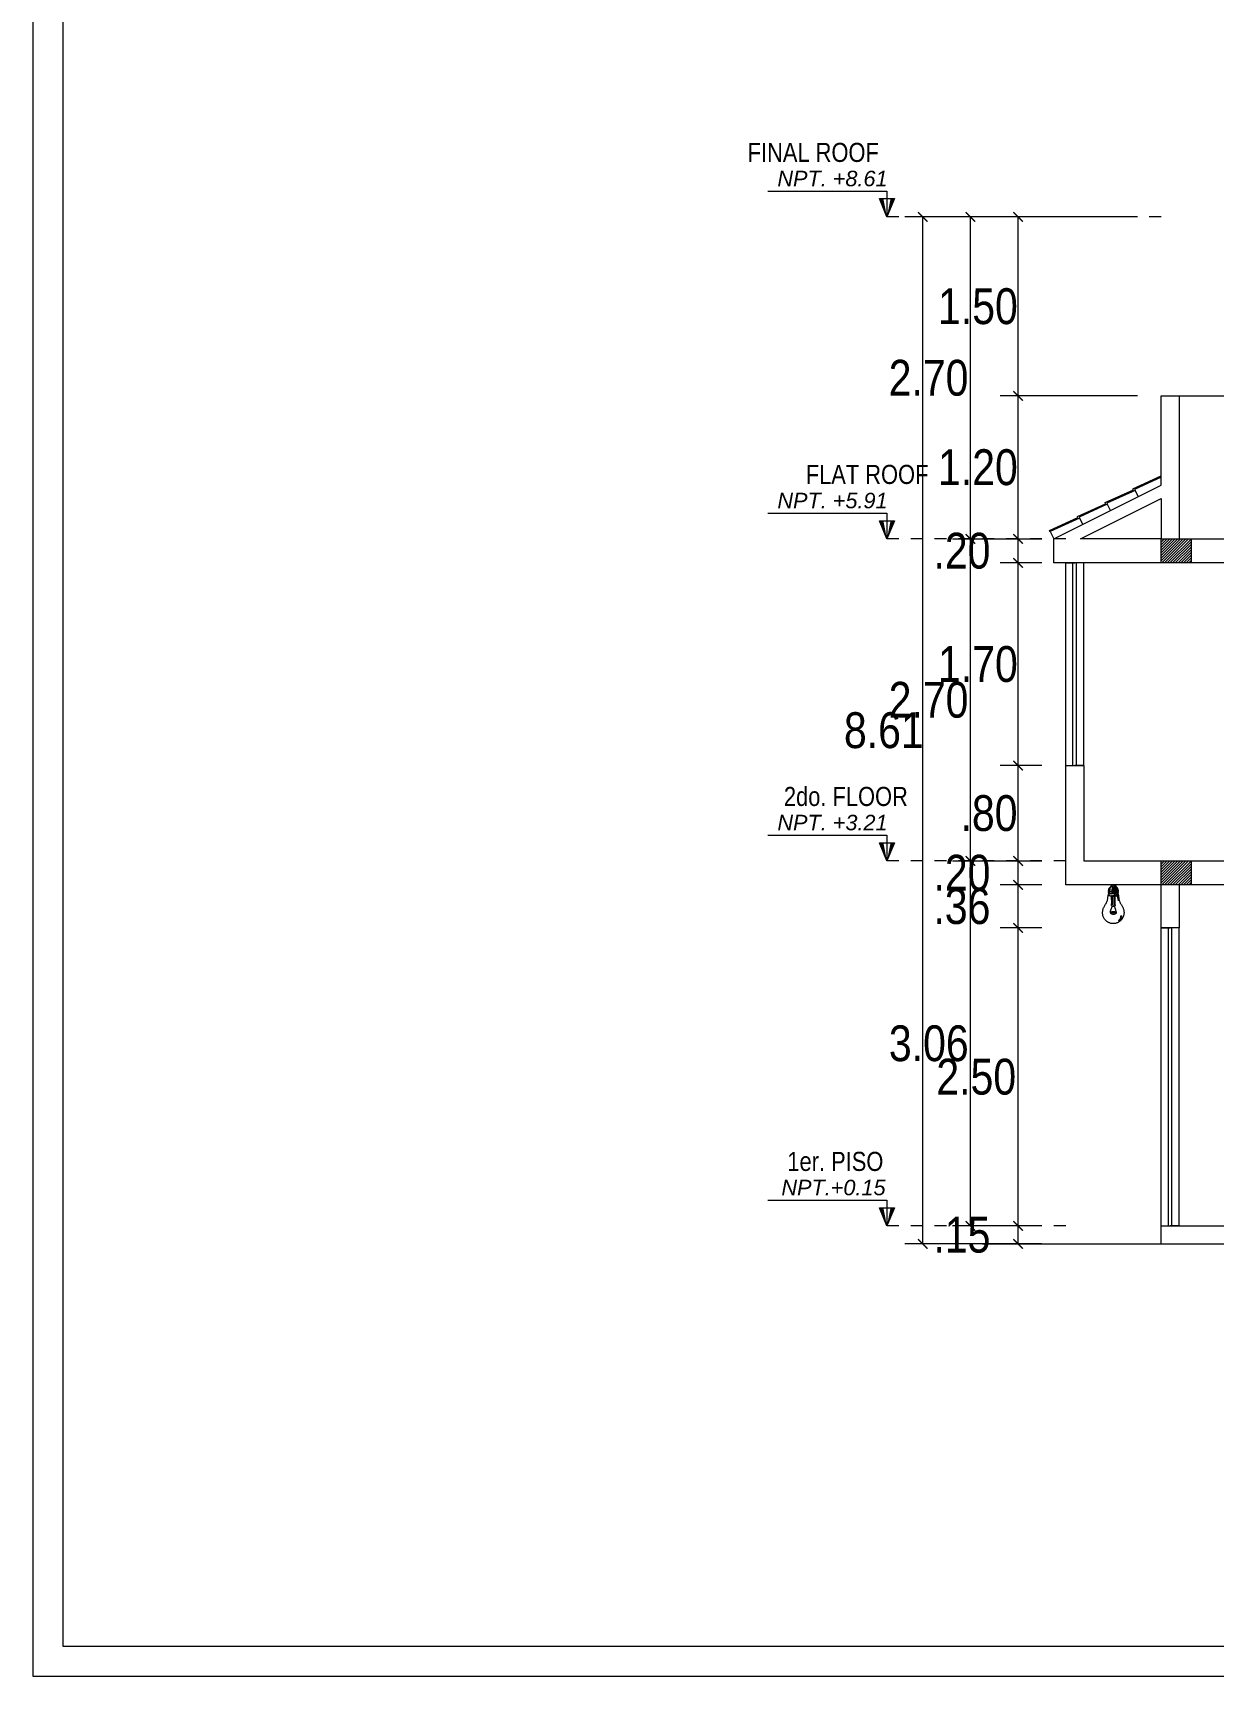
# Model space of a CAD drawing. Header units: millimetres. Extents: x 56 to 215, y 47 to 103.
# Drawn here: x 110.65 to 120.55, y 75.1 to 88.88 of the extents above; entities that cross this region are included whole.
import ezdxf
from ezdxf.enums import TextEntityAlignment as Align

# ---------------------------------------------------------------- set-up
doc = ezdxf.new("R2010")
doc.units = ezdxf.units.MM
doc.linetypes.add('DASHED2', pattern=[0.375, 0.25, -0.125])
for name, color, linetype, lineweight in [('A_Bloques', 56, 'Continuous', 15), ('A_Pared', 147, 'Continuous', 15), ('A_Ventana', 140, 'Continuous', 9), ('Complemento', 151, 'Continuous', 9), ('E_Columna', 3, 'Continuous', 25), ('G_Proyección', 8, 'DASHED2', 15), ('G_Texto', 122, 'Continuous', 20), ('Teja', 14, 'Continuous', 20)]:
    doc.layers.add(name, color=color, linetype=linetype, lineweight=lineweight)
doc.layers.add('A_Puerta', color=32, linetype='Continuous')
doc.layers.add('G_Acotación', color=171, linetype='Continuous')
doc.styles.add('Acotacion', font='ARIALN.TTF')
doc.styles.add('ARIAL', font='ariali.ttf', dxfattribs={"height": 0.12})
doc.styles.add('Niveles', font='swissck.ttf')
doc.dimstyles.new('Lenin_50', dxfattribs={"dimtxt": 0.3, "dimasz": 0.08, "dimexe": 0.15, "dimexo": 0.2, "dimgap": 0.03, "dimtad": 2, "dimtih": 1, "dimtoh": 1, "dimlfac": -1, "dimzin": 4, "dimdsep": 46, "dimtxsty": 'Acotacion', "dimblk": 'ARCHTICK', "dimcen": 0.08, "dimclrd": 256, "dimclre": 256, "dimclrt": 4, "dimazin": 1, "dimtm": 1e-09, "dimtfac": 1, "dimtmove": 2, "dimatfit": 2, "dimfxl": 1, "dimtolj": 1, "dimlwd": 13, "dimlwe": 18, "dimarcsym": 0})

# ---------------------------------------------------------------- blocks, each defined once
blk = doc.blocks.new('FOCO')
at = {"color": 7, "lineweight": 13}
for points in [[(0.044, -0.034), (0.027, -0.007), (0.025, -0.006), (0.023, -0.004), (0.02, -0.003), (0.017, -0.002), (0.014, -0.001), (0.011, -0.001), (0.008, -0.001), (0.005, 0), (0.001, 0), (-0.001, 0), (-0.005, 0), (-0.008, -0.001), (-0.011, -0.001), (-0.015, -0.001), (-0.018, -0.002), (-0.021, -0.003), (-0.023, -0.004), (-0.025, -0.006), (-0.026, -0.007), (-0.028, -0.008), (-0.043, -0.034)], [(-0.086, -0.268), (-0.083, -0.264), (-0.066, -0.19), (-0.063, -0.182), (-0.058, -0.176), (-0.051, -0.171), (-0.044, -0.166), (-0.036, -0.162), (-0.028, -0.159), (-0.018, -0.155), (-0.011, -0.153), (-0.001, -0.152), (0.011, -0.153), (0.009, -0.148), (0.001, -0.147), (-0.005, -0.147), (-0.013, -0.148), (-0.02, -0.149), (-0.03, -0.15), (-0.037, -0.152), (-0.046, -0.154), (-0.05, -0.156), (-0.058, -0.159), (-0.065, -0.163), (-0.068, -0.166), (-0.07, -0.17), (-0.072, -0.177), (-0.073, -0.185), (-0.086, -0.268), (-0.086, -0.268)], [(-0.012, -0.197), (-0.012, -0.335)], [(0.021, -0.197), (0.022, -0.335)], [(-0.082, -0.599), (-0.098, -0.591), (-0.113, -0.582), (-0.124, -0.573), (-0.131, -0.563), (-0.136, -0.553), (-0.14, -0.544), (-0.142, -0.535), (-0.121, -0.522), (-0.119, -0.535), (-0.116, -0.548), (-0.111, -0.562), (-0.104, -0.573), (-0.095, -0.585), (-0.082, -0.599), (-0.082, -0.599)], [(-0.044, -0.471), (-0.044, -0.472), (-0.043, -0.474), (-0.043, -0.476), (-0.042, -0.477), (-0.041, -0.479), (-0.04, -0.48), (-0.039, -0.482), (-0.038, -0.483), (-0.037, -0.484), (-0.035, -0.486), (-0.033, -0.487), (-0.031, -0.488), (-0.029, -0.489), (-0.027, -0.49), (-0.025, -0.491), (-0.022, -0.492), (-0.02, -0.493), (-0.017, -0.493), (-0.014, -0.494), (-0.012, -0.495), (-0.009, -0.495), (-0.006, -0.495), (-0.003, -0.496), (0, -0.496), (0.003, -0.496), (0.006, -0.496), (0.008, -0.495), (0.011, -0.495), (0.014, -0.495), (0.017, -0.494), (0.02, -0.494), (0.022, -0.493), (0.025, -0.492), (0.027, -0.492), (0.03, -0.491), (0.032, -0.49), (0.034, -0.489), (0.036, -0.487), (0.038, -0.486), (0.04, -0.485), (0.041, -0.484), (0.043, -0.482), (0.044, -0.481), (0.045, -0.479), (0.046, -0.478), (0.047, -0.476), (0.047, -0.475), (0.048, -0.473), (0.048, -0.472), (0.048, -0.47), (0.048, -0.468), (0.047, -0.467), (0.047, -0.465), (0.046, -0.464), (0.045, -0.462), (0.044, -0.461), (0.043, -0.459), (0.041, -0.458), (0.04, -0.457), (0.038, -0.455), (0.036, -0.454), (0.034, -0.453), (0.032, -0.452), (0.03, -0.451), (0.027, -0.45), (0.025, -0.449), (0.022, -0.449), (0.02, -0.448), (0.017, -0.447), (0.014, -0.447), (0.011, -0.447), (0.008, -0.446), (0.006, -0.446), (0.003, -0.446), (0, -0.446), (-0.003, -0.446), (-0.006, -0.446), (-0.009, -0.447), (-0.012, -0.447), (-0.014, -0.448), (-0.017, -0.448), (-0.02, -0.449), (-0.022, -0.45), (-0.025, -0.451), (-0.027, -0.452), (-0.029, -0.453), (-0.031, -0.454), (-0.033, -0.455), (-0.035, -0.456), (-0.037, -0.457), (-0.038, -0.459), (-0.039, -0.46), (-0.04, -0.462), (-0.041, -0.463), (-0.042, -0.465), (-0.043, -0.466), (-0.043, -0.468), (-0.044, -0.469), (-0.044, -0.471)]]:
    blk.add_lwpolyline(points, dxfattribs=at)
at = {"color": 47, "lineweight": 13}
blk.add_lwpolyline([(0.028, -0.028), (0.02, -0.003), (0.017, -0.002), (0.014, -0.001), (0.011, -0.001), (0.008, -0.001), (0.005, 0), (0.001, 0), (-0.001, 0), (-0.005, 0), (-0.008, -0.026)], dxfattribs=at)
at = {"color": 254, "lineweight": 13}
for points in [[(-0.069, -0.149), (-0.072, -0.151), (-0.074, -0.153), (-0.075, -0.155), (-0.076, -0.156), (-0.077, -0.157), (-0.078, -0.159), (-0.078, -0.159), (-0.079, -0.161), (-0.079, -0.163), (-0.079, -0.165), (-0.081, -0.173), (-0.091, -0.239), (-0.093, -0.249), (-0.095, -0.256), (-0.097, -0.265), (-0.101, -0.276), (-0.105, -0.285), (-0.108, -0.293), (-0.111, -0.3), (-0.114, -0.306), (-0.12, -0.318), (-0.126, -0.328), (-0.132, -0.338), (-0.137, -0.345), (-0.145, -0.359), (-0.151, -0.369), (-0.156, -0.377), (-0.16, -0.386), (-0.164, -0.397), (-0.167, -0.407), (-0.17, -0.417), (-0.172, -0.426), (-0.174, -0.436), (-0.175, -0.448), (-0.176, -0.462), (-0.176, -0.476), (-0.175, -0.486), (-0.173, -0.496), (-0.171, -0.505), (-0.169, -0.516), (-0.165, -0.528), (-0.162, -0.538), (-0.158, -0.548), (-0.153, -0.557), (-0.146, -0.568), (-0.138, -0.579), (-0.131, -0.588), (-0.124, -0.595), (-0.116, -0.602), (-0.108, -0.609), (-0.1, -0.616), (-0.09, -0.622), (-0.079, -0.629), (-0.068, -0.635), (-0.055, -0.64), (-0.044, -0.644), (-0.035, -0.646), (-0.024, -0.648), (-0.015, -0.65), (-0.004, -0.651), (0.006, -0.651), (0.017, -0.651), (0.026, -0.65), (0.036, -0.647), (0.044, -0.646), (0.054, -0.643), (0.063, -0.64), (0.071, -0.637), (0.079, -0.633), (0.087, -0.629), (0.094, -0.625), (0.102, -0.62), (0.11, -0.614), (0.118, -0.608), (0.125, -0.602), (0.132, -0.595), (0.14, -0.587), (0.146, -0.579), (0.152, -0.573), (0.158, -0.563), (0.164, -0.553), (0.17, -0.541), (0.174, -0.529), (0.177, -0.518), (0.18, -0.506), (0.182, -0.495), (0.183, -0.484), (0.183, -0.474), (0.183, -0.464), (0.183, -0.453), (0.182, -0.443), (0.181, -0.431), (0.179, -0.42), (0.176, -0.41), (0.172, -0.398), (0.168, -0.387), (0.163, -0.378), (0.157, -0.367), (0.151, -0.357), (0.146, -0.347), (0.14, -0.337), (0.135, -0.326), (0.125, -0.311), (0.117, -0.295), (0.112, -0.287), (0.11, -0.28), (0.107, -0.272), (0.104, -0.262), (0.102, -0.254), (0.099, -0.245), (0.098, -0.232), (0.096, -0.218), (0.094, -0.207), (0.092, -0.192), (0.091, -0.182), (0.09, -0.174), (0.087, -0.165), (0.087, -0.163), (0.086, -0.16), (0.086, -0.159), (0.086, -0.159), (0.085, -0.157), (0.084, -0.156), (0.082, -0.154), (0.08, -0.153), (0.078, -0.15), (0.074, -0.149), (0.07, -0.146), (0.066, -0.145), (0.062, -0.143), (0.058, -0.142), (0.054, -0.141), (0.049, -0.14), (0.045, -0.139), (0.04, -0.138), (0.036, -0.138), (0.031, -0.137), (0.026, -0.137), (0.022, -0.136), (0.017, -0.136), (0.012, -0.136), (0.008, -0.136), (0.004, -0.136), (0, -0.136), (-0.006, -0.136), (-0.01, -0.136), (-0.014, -0.136), (-0.019, -0.137), (-0.024, -0.137), (-0.028, -0.138), (-0.033, -0.138), (-0.038, -0.139), (-0.042, -0.14), (-0.046, -0.141), (-0.05, -0.142), (-0.054, -0.143), (-0.058, -0.145), (-0.061, -0.146), (-0.065, -0.148), (-0.069, -0.149), (-0.069, -0.149)], [(-0.062, -0.089), (-0.06, -0.091), (-0.052, -0.085), (-0.045, -0.082), (-0.036, -0.08), (-0.038, -0.078), (-0.043, -0.078), (-0.049, -0.079), (-0.056, -0.083), (-0.062, -0.089), (-0.062, -0.089)], [(-0.061, -0.066), (-0.059, -0.068), (-0.051, -0.063), (-0.043, -0.059), (-0.034, -0.057), (-0.036, -0.055), (-0.042, -0.055), (-0.049, -0.057), (-0.056, -0.061), (-0.061, -0.066), (-0.061, -0.066)], [(-0.06, -0.109), (-0.057, -0.111), (-0.048, -0.107), (-0.039, -0.103), (-0.031, -0.101), (-0.032, -0.099), (-0.038, -0.099), (-0.046, -0.101), (-0.054, -0.104), (-0.06, -0.109), (-0.06, -0.109)], [(-0.054, -0.13), (-0.05, -0.132), (-0.04, -0.127), (-0.032, -0.124), (-0.023, -0.122), (-0.025, -0.12), (-0.031, -0.12), (-0.038, -0.122), (-0.046, -0.125), (-0.054, -0.13), (-0.054, -0.13)], [(-0.005, -0.35), (-0.005, -0.351), (-0.005, -0.351), (-0.005, -0.351), (-0.005, -0.352), (-0.005, -0.352), (-0.004, -0.352), (-0.004, -0.353), (-0.004, -0.353), (-0.004, -0.353), (-0.004, -0.354), (-0.004, -0.354), (-0.004, -0.354), (-0.003, -0.355), (-0.003, -0.355), (-0.003, -0.355), (-0.003, -0.355), (-0.003, -0.356), (-0.002, -0.356), (-0.002, -0.356), (-0.002, -0.356), (-0.002, -0.356), (-0.001, -0.356), (-0.001, -0.356), (-0.001, -0.356), (-0.001, -0.356), (0, -0.356), (0, -0.356), (0, -0.356), (0, -0.356), (0, -0.356), (0.001, -0.356), (0.001, -0.356), (0.001, -0.356), (0.001, -0.355), (0.002, -0.355), (0.002, -0.355), (0.002, -0.355), (0.002, -0.354), (0.002, -0.354), (0.002, -0.354), (0.003, -0.353), (0.003, -0.353), (0.003, -0.353), (0.003, -0.352), (0.003, -0.352), (0.003, -0.351), (0.003, -0.351), (0.003, -0.351), (0.003, -0.35), (0.003, -0.35), (0.003, -0.35), (0.003, -0.349), (0.003, -0.349), (0.003, -0.348), (0.003, -0.348), (0.003, -0.348), (0.003, -0.347), (0.003, -0.347), (0.002, -0.347), (0.002, -0.346), (0.002, -0.346), (0.002, -0.346), (0.002, -0.345), (0.002, -0.345), (0.001, -0.345), (0.001, -0.345), (0.001, -0.344), (0.001, -0.344), (0, -0.344), (0, -0.344), (0, -0.344), (0, -0.344), (0, -0.344), (-0.001, -0.344), (-0.001, -0.344), (-0.001, -0.344), (-0.001, -0.344), (-0.002, -0.344), (-0.002, -0.344), (-0.002, -0.344), (-0.002, -0.344), (-0.003, -0.345), (-0.003, -0.345), (-0.003, -0.345), (-0.003, -0.345), (-0.003, -0.346), (-0.004, -0.346), (-0.004, -0.346), (-0.004, -0.346), (-0.004, -0.347), (-0.004, -0.347), (-0.004, -0.347), (-0.004, -0.348), (-0.005, -0.348), (-0.005, -0.349), (-0.005, -0.349), (-0.005, -0.349), (-0.005, -0.35), (-0.005, -0.35)]]:
    blk.add_lwpolyline(points, dxfattribs=at)
at = {"color": 31, "lineweight": 13}
for points in [[(0.08, -0.153), (0.081, -0.149), (0.081, -0.147), (0.081, -0.146), (0.08, -0.142), (0.081, -0.14), (0.082, -0.137), (0.083, -0.136), (0.084, -0.133), (0.084, -0.13), (0.083, -0.128), (0.082, -0.126), (0.08, -0.124), (0.079, -0.121), (0.079, -0.12), (0.08, -0.118), (0.081, -0.116), (0.083, -0.114), (0.084, -0.113), (0.084, -0.111), (0.083, -0.109), (0.082, -0.107), (0.08, -0.105), (0.08, -0.103), (0.079, -0.101), (0.08, -0.099), (0.081, -0.097), (0.083, -0.095), (0.085, -0.093), (0.085, -0.091), (0.084, -0.088), (0.083, -0.087), (0.081, -0.085), (0.079, -0.082), (0.078, -0.079), (0.079, -0.076), (0.081, -0.074), (0.082, -0.072), (0.082, -0.07), (0.081, -0.069), (0.08, -0.067), (0.078, -0.064), (0.074, -0.059), (0.066, -0.051), (0.06, -0.045), (0.056, -0.041), (0.051, -0.039), (0.047, -0.036), (0.04, -0.032), (0.03, -0.028), (0.022, -0.027), (0.014, -0.026), (0.003, -0.025), (-0.008, -0.026), (-0.018, -0.026), (-0.026, -0.027), (-0.033, -0.029), (-0.039, -0.031), (-0.043, -0.033), (-0.047, -0.036), (-0.05, -0.038), (-0.053, -0.041), (-0.063, -0.054), (-0.07, -0.065), (-0.073, -0.071), (-0.074, -0.073), (-0.074, -0.075), (-0.074, -0.077), (-0.073, -0.079), (-0.072, -0.081), (-0.071, -0.083), (-0.072, -0.085), (-0.073, -0.087), (-0.074, -0.088), (-0.075, -0.09), (-0.076, -0.092), (-0.077, -0.094), (-0.077, -0.097), (-0.076, -0.098), (-0.075, -0.1), (-0.074, -0.102), (-0.072, -0.104), (-0.072, -0.106), (-0.072, -0.107), (-0.074, -0.11), (-0.076, -0.112), (-0.076, -0.114), (-0.076, -0.117), (-0.075, -0.119), (-0.074, -0.121), (-0.073, -0.123), (-0.072, -0.125), (-0.073, -0.127), (-0.074, -0.13), (-0.075, -0.131), (-0.076, -0.133), (-0.077, -0.135), (-0.077, -0.137), (-0.077, -0.138), (-0.075, -0.141), (-0.074, -0.143), (-0.073, -0.145), (-0.073, -0.147), (-0.074, -0.149), (-0.073, -0.153), (-0.072, -0.153)], [(0.079, -0.153), (0.08, -0.153), (0.08, -0.153)]]:
    blk.add_lwpolyline(points, dxfattribs=at)
at = {"color": 21, "lineweight": 13}
for points in [[(0.001, -0.127), (0.02, -0.126), (-0.009, -0.123), (-0.007, -0.122), (-0.004, -0.12), (0.001, -0.119), (0.007, -0.117), (0.014, -0.116), (0.022, -0.116), (0.032, -0.115), (0.042, -0.114), (0.053, -0.114), (0.036, -0.11), (0.026, -0.108), (0.017, -0.108), (0.005, -0.108), (-0.011, -0.109), (-0.024, -0.111), (-0.036, -0.114), (-0.048, -0.118), (-0.053, -0.12), (-0.058, -0.121), (-0.061, -0.122), (-0.062, -0.121), (-0.062, -0.119), (-0.061, -0.117), (-0.058, -0.114), (-0.053, -0.111), (-0.046, -0.108), (-0.038, -0.104), (-0.027, -0.101), (-0.014, -0.098), (-0.001, -0.097), (0.012, -0.094), (0.036, -0.092), (0.021, -0.089), (0.01, -0.087), (-0.005, -0.088), (-0.02, -0.09), (-0.031, -0.092), (-0.04, -0.094), (-0.048, -0.097), (-0.055, -0.099), (-0.061, -0.101), (-0.064, -0.102), (-0.066, -0.102), (-0.066, -0.1), (-0.064, -0.098), (-0.062, -0.095), (-0.057, -0.092), (-0.051, -0.088), (-0.044, -0.085), (-0.035, -0.082), (-0.025, -0.079), (-0.01, -0.076), (0.001, -0.074), (0.011, -0.072), (0.026, -0.072), (0.011, -0.069), (-0.001, -0.068), (-0.011, -0.068), (-0.022, -0.068), (-0.033, -0.07), (-0.041, -0.072), (-0.048, -0.074), (-0.059, -0.078), (-0.06, -0.078), (-0.061, -0.077), (-0.061, -0.075), (-0.06, -0.072), (-0.057, -0.07), (-0.054, -0.067), (-0.047, -0.064), (-0.04, -0.061), (-0.034, -0.059), (-0.027, -0.057), (-0.02, -0.056), (-0.011, -0.055), (-0.001, -0.055), (0.008, -0.054), (0.024, -0.054), (0.015, -0.052), (0.008, -0.05), (-0.001, -0.049), (-0.008, -0.048), (-0.015, -0.048), (-0.023, -0.048), (-0.029, -0.049), (-0.035, -0.05), (-0.043, -0.052), (-0.049, -0.053), (-0.051, -0.053), (-0.052, -0.051), (-0.051, -0.049), (-0.049, -0.047), (-0.047, -0.045), (-0.044, -0.044), (-0.04, -0.042), (-0.035, -0.041), (-0.024, -0.039), (-0.013, -0.038), (0.008, -0.036), (-0.019, -0.035), (-0.025, -0.035), (-0.028, -0.034), (-0.029, -0.033), (-0.028, -0.03), (-0.03, -0.029), (-0.033, -0.029), (-0.039, -0.031), (-0.043, -0.033), (-0.047, -0.036), (-0.05, -0.038), (-0.053, -0.041), (-0.063, -0.054), (-0.07, -0.065), (-0.073, -0.071), (-0.074, -0.073), (-0.074, -0.075), (-0.074, -0.077), (-0.073, -0.079), (-0.072, -0.081), (-0.071, -0.083), (-0.072, -0.085), (-0.073, -0.087), (-0.074, -0.088), (-0.075, -0.09), (-0.076, -0.092), (-0.077, -0.094), (-0.077, -0.097), (-0.076, -0.098), (-0.075, -0.1), (-0.074, -0.102), (-0.072, -0.104), (-0.072, -0.106), (-0.072, -0.107), (-0.074, -0.11), (-0.076, -0.112), (-0.076, -0.114), (-0.076, -0.117), (-0.075, -0.119), (-0.074, -0.121), (-0.073, -0.123), (-0.072, -0.125), (-0.073, -0.127), (-0.074, -0.13), (-0.075, -0.131), (-0.076, -0.133), (-0.077, -0.135), (-0.077, -0.137), (-0.077, -0.138), (-0.075, -0.141), (-0.074, -0.143), (-0.073, -0.145), (-0.073, -0.151), (-0.06, -0.142), (-0.052, -0.139), (-0.042, -0.136), (-0.031, -0.133), (-0.022, -0.13), (-0.012, -0.129), (0.001, -0.127), (0.001, -0.127)], [(0.081, -0.069), (0.081, -0.071), (0.081, -0.073), (0.08, -0.075), (0.077, -0.072), (0.073, -0.069), (0.069, -0.067), (0.063, -0.065), (0.054, -0.063), (0.052, -0.059), (0.057, -0.06), (0.061, -0.061), (0.063, -0.06), (0.064, -0.058), (0.063, -0.055), (0.061, -0.052), (0.057, -0.048), (0.052, -0.043), (0.044, -0.038), (0.044, -0.034), (0.048, -0.036), (0.052, -0.039), (0.058, -0.043), (0.063, -0.048), (0.067, -0.052), (0.071, -0.057), (0.075, -0.061), (0.079, -0.065), (0.081, -0.069), (0.081, -0.069)], [(0.084, -0.093), (0.083, -0.095), (0.081, -0.092), (0.079, -0.091), (0.077, -0.089), (0.073, -0.088), (0.068, -0.086), (0.062, -0.085), (0.055, -0.082), (0.054, -0.077), (0.061, -0.08), (0.067, -0.082), (0.071, -0.082), (0.074, -0.082), (0.076, -0.081), (0.078, -0.079), (0.079, -0.081), (0.081, -0.085), (0.083, -0.087), (0.085, -0.09), (0.084, -0.093), (0.084, -0.093)], [(0.084, -0.112), (0.083, -0.114), (0.082, -0.112), (0.08, -0.111), (0.076, -0.109), (0.072, -0.108), (0.066, -0.107), (0.059, -0.106), (0.057, -0.1), (0.065, -0.101), (0.071, -0.102), (0.076, -0.101), (0.079, -0.099), (0.079, -0.101), (0.079, -0.103), (0.08, -0.104), (0.082, -0.107), (0.084, -0.11), (0.084, -0.112), (0.084, -0.112)], [(0.083, -0.136), (0.082, -0.133), (0.08, -0.131), (0.076, -0.128), (0.072, -0.125), (0.068, -0.124), (0.064, -0.123), (0.066, -0.12), (0.071, -0.12), (0.076, -0.12), (0.08, -0.118), (0.079, -0.12), (0.079, -0.122), (0.08, -0.124), (0.082, -0.127), (0.084, -0.13), (0.084, -0.133), (0.083, -0.136), (0.083, -0.136)], [(0.081, -0.148), (0.079, -0.146), (0.076, -0.144), (0.073, -0.142), (0.07, -0.14), (0.067, -0.139), (0.065, -0.137), (0.069, -0.136), (0.073, -0.137), (0.077, -0.139), (0.081, -0.141), (0.08, -0.142), (0.08, -0.145), (0.081, -0.148), (0.081, -0.148)]]:
    blk.add_lwpolyline(points, dxfattribs=at)
at = {"color": 252, "lineweight": 13}
for points in [[(-0.075, -0.168), (-0.075, -0.169), (-0.075, -0.171), (-0.074, -0.173), (-0.073, -0.174), (-0.071, -0.176), (-0.07, -0.177), (-0.068, -0.179), (-0.065, -0.18), (-0.063, -0.182), (-0.06, -0.183), (-0.057, -0.184), (-0.054, -0.186), (-0.05, -0.187), (-0.046, -0.188), (-0.042, -0.189), (-0.038, -0.19), (-0.034, -0.191), (-0.029, -0.191), (-0.025, -0.192), (-0.02, -0.193), (-0.015, -0.193), (-0.01, -0.193), (-0.005, -0.194), (0, -0.194), (0.005, -0.194), (0.01, -0.194), (0.015, -0.194), (0.019, -0.193), (0.024, -0.193), (0.029, -0.192), (0.034, -0.192), (0.038, -0.191), (0.043, -0.19), (0.047, -0.189), (0.051, -0.189), (0.055, -0.187), (0.059, -0.186), (0.062, -0.185), (0.065, -0.184), (0.068, -0.183), (0.071, -0.181), (0.073, -0.18), (0.075, -0.178), (0.077, -0.177), (0.079, -0.175), (0.08, -0.173), (0.081, -0.172), (0.082, -0.17), (0.082, -0.168), (0.082, -0.167), (0.082, -0.165), (0.081, -0.163), (0.08, -0.162), (0.079, -0.16), (0.077, -0.159), (0.075, -0.157), (0.073, -0.156), (0.071, -0.154), (0.068, -0.153), (0.065, -0.151), (0.062, -0.15), (0.059, -0.149), (0.055, -0.148), (0.051, -0.147), (0.047, -0.146), (0.043, -0.145), (0.038, -0.144), (0.034, -0.143), (0.029, -0.143), (0.024, -0.142), (0.019, -0.142), (0.015, -0.142), (0.01, -0.141), (0.005, -0.141), (0, -0.141), (-0.005, -0.142), (-0.01, -0.142), (-0.015, -0.142), (-0.02, -0.143), (-0.025, -0.143), (-0.029, -0.144), (-0.034, -0.145), (-0.038, -0.145), (-0.042, -0.146), (-0.046, -0.147), (-0.05, -0.148), (-0.054, -0.15), (-0.057, -0.151), (-0.06, -0.152), (-0.063, -0.153), (-0.065, -0.155), (-0.068, -0.156), (-0.07, -0.158), (-0.071, -0.159), (-0.073, -0.161), (-0.074, -0.163), (-0.075, -0.164), (-0.075, -0.166), (-0.075, -0.168)], [(-0.01, -0.349), (-0.046, -0.461), (-0.04, -0.463), (-0.033, -0.466), (-0.023, -0.469), (-0.015, -0.471), (-0.007, -0.472), (0.001, -0.473), (0.009, -0.472), (0.021, -0.471), (0.03, -0.469), (0.039, -0.466), (0.047, -0.462), (0.054, -0.459), (0.018, -0.349)]]:
    blk.add_lwpolyline(points, dxfattribs=at)
at = {"color": 253, "lineweight": 13}
blk.add_lwpolyline([(0.035, -0.348), (0.034, -0.318), (0.031, -0.314), (0.032, -0.189), (0.028, -0.176), (0.017, -0.176), (0.009, -0.182), (-0.001, -0.182), (-0.009, -0.176), (-0.02, -0.176), (-0.024, -0.189), (-0.022, -0.314), (-0.024, -0.318), (-0.027, -0.348), (-0.013, -0.359), (-0.006, -0.359), (-0.003, -0.362), (0.013, -0.362), (0.016, -0.359), (0.022, -0.359), (0.035, -0.348), (0.035, -0.348)], dxfattribs=at)
at = {"color": 251, "lineweight": 13}
for points in [[(-0.007, -0.194), (-0.007, -0.332)], [(0.016, -0.332), (0.016, -0.193)]]:
    blk.add_lwpolyline(points, dxfattribs=at)
blk = doc.blocks.new('_ArchTick')
at = {"color": 0, "linetype": 'ByBlock', "const_width": 0.15}
blk.add_lwpolyline([(-0.5, -0.5), (0.5, 0.5)], dxfattribs=at)
blk = doc.blocks.new('*D258')
at = {"layer": 'Defpoints', "color": 0, "ltscale": 0.5, "transparency": 16777216}
for p in [(118.914, 78.877), (119.314, 78.877), (119.314, 78.727)]:
    blk.add_point(p, dxfattribs=at)
at = {"layer": 'G_Acotación', "lineweight": 18, "ltscale": 0.5, "transparency": 16777216}
for p, q in [((119.114, 78.877), (118.764, 78.877)), ((119.114, 78.727), (118.764, 78.727))]:
    blk.add_line(p, q, dxfattribs=at)
at = {"layer": 'G_Acotación', "lineweight": 13, "ltscale": 0.5, "transparency": 16777216}
blk.add_line((118.914, 78.727), (118.914, 78.877), dxfattribs=at)
at = {"layer": 'G_Acotación', "lineweight": 13, "ltscale": 0.5, "transparency": 16777216, "xscale": 0.08, "yscale": 0.08, "zscale": 0.08}
for p, rotation in [((118.914, 78.877), 90.00000000000371), ((118.914, 78.727), 270.0000000000037)]:
    blk.add_blockref('_ArchTick', p, dxfattribs=dict(at, rotation=rotation))
at = {"layer": 'G_Acotación', "color": 4, "lineweight": 5, "ltscale": 0.5, "transparency": 16777216, "insert": (118.443, 78.802), "char_height": 0.3, "attachment_point": 5, "style": 'Acotacion'}
blk.add_mtext('\\A1;.15', dxfattribs=at)
blk = doc.blocks.new('*D259')
at = {"layer": 'Defpoints', "color": 0, "transparency": 16777216}
for p in [(118.914, 81.377), (119.314, 81.377), (119.314, 78.877)]:
    blk.add_point(p, dxfattribs=at)
at = {"layer": 'G_Acotación', "lineweight": 18, "transparency": 16777216}
for p, q in [((119.114, 81.377), (118.764, 81.377)), ((119.114, 78.877), (118.764, 78.877))]:
    blk.add_line(p, q, dxfattribs=at)
at = {"layer": 'G_Acotación', "lineweight": 13, "transparency": 16777216}
blk.add_line((118.914, 78.877), (118.914, 81.377), dxfattribs=at)
at = {"layer": 'G_Acotación', "lineweight": 13, "transparency": 16777216, "xscale": 0.08, "yscale": 0.08, "zscale": 0.08}
for p, rotation in [((118.914, 81.377), 90.00000000000371), ((118.914, 78.877), 270.0000000000037)]:
    blk.add_blockref('_ArchTick', p, dxfattribs=dict(at, rotation=rotation))
at = {"layer": 'G_Acotación', "color": 4, "lineweight": 5, "transparency": 16777216, "insert": (118.563, 80.127), "char_height": 0.3, "attachment_point": 5, "style": 'Acotacion'}
blk.add_mtext('\\A1;2.50', dxfattribs=at)
blk = doc.blocks.new('*D260')
at = {"layer": 'Defpoints', "color": 0, "transparency": 16777216}
for p in [(118.914, 81.737), (119.314, 81.737), (119.314, 81.377)]:
    blk.add_point(p, dxfattribs=at)
at = {"layer": 'G_Acotación', "lineweight": 18, "transparency": 16777216}
for p, q in [((119.114, 81.737), (118.764, 81.737)), ((119.114, 81.377), (118.764, 81.377))]:
    blk.add_line(p, q, dxfattribs=at)
at = {"layer": 'G_Acotación', "lineweight": 13, "transparency": 16777216}
blk.add_line((118.914, 81.377), (118.914, 81.737), dxfattribs=at)
at = {"layer": 'G_Acotación', "lineweight": 13, "transparency": 16777216, "xscale": 0.08, "yscale": 0.08, "zscale": 0.08}
for p, rotation in [((118.914, 81.737), 90.00000000000371), ((118.914, 81.377), 270.0000000000037)]:
    blk.add_blockref('_ArchTick', p, dxfattribs=dict(at, rotation=rotation))
at = {"layer": 'G_Acotación', "color": 4, "lineweight": 5, "transparency": 16777216, "insert": (118.443, 81.557), "char_height": 0.3, "attachment_point": 5, "style": 'Acotacion'}
blk.add_mtext('\\A1;.36', dxfattribs=at)
blk = doc.blocks.new('*D261')
at = {"layer": 'Defpoints', "color": 0, "transparency": 16777216}
for p in [(118.914, 81.937), (119.314, 81.937), (119.314, 81.737)]:
    blk.add_point(p, dxfattribs=at)
at = {"layer": 'G_Acotación', "lineweight": 18, "transparency": 16777216}
for p, q in [((119.114, 81.937), (118.764, 81.937)), ((119.114, 81.737), (118.764, 81.737))]:
    blk.add_line(p, q, dxfattribs=at)
at = {"layer": 'G_Acotación', "lineweight": 13, "transparency": 16777216}
blk.add_line((118.914, 81.737), (118.914, 81.937), dxfattribs=at)
at = {"layer": 'G_Acotación', "lineweight": 13, "transparency": 16777216, "xscale": 0.08, "yscale": 0.08, "zscale": 0.08}
for p, rotation in [((118.914, 81.937), 90.00000000000371), ((118.914, 81.737), 270.0000000000037)]:
    blk.add_blockref('_ArchTick', p, dxfattribs=dict(at, rotation=rotation))
at = {"layer": 'G_Acotación', "color": 4, "lineweight": 5, "transparency": 16777216, "insert": (118.443, 81.837), "char_height": 0.3, "attachment_point": 5, "style": 'Acotacion'}
blk.add_mtext('\\A1;.20', dxfattribs=at)
blk = doc.blocks.new('*D262')
at = {"layer": 'Defpoints', "color": 0, "transparency": 16777216}
for p in [(118.914, 82.737), (119.314, 82.737), (119.314, 81.937)]:
    blk.add_point(p, dxfattribs=at)
at = {"layer": 'G_Acotación', "lineweight": 18, "transparency": 16777216}
for p, q in [((119.114, 82.737), (118.764, 82.737)), ((119.114, 81.937), (118.764, 81.937))]:
    blk.add_line(p, q, dxfattribs=at)
at = {"layer": 'G_Acotación', "lineweight": 13, "transparency": 16777216}
blk.add_line((118.914, 81.937), (118.914, 82.737), dxfattribs=at)
at = {"layer": 'G_Acotación', "lineweight": 13, "transparency": 16777216, "xscale": 0.08, "yscale": 0.08, "zscale": 0.08}
for p, rotation in [((118.914, 82.737), 90.00000000000371), ((118.914, 81.937), 270.0000000000037)]:
    blk.add_blockref('_ArchTick', p, dxfattribs=dict(at, rotation=rotation))
at = {"layer": 'G_Acotación', "color": 4, "lineweight": 5, "transparency": 16777216, "insert": (118.67, 82.337), "char_height": 0.3, "attachment_point": 5, "style": 'Acotacion'}
blk.add_mtext('\\A1;.80', dxfattribs=at)
blk = doc.blocks.new('*D263')
at = {"layer": 'Defpoints', "color": 0, "transparency": 16777216}
for p in [(118.914, 84.437), (119.314, 84.437), (119.314, 82.737)]:
    blk.add_point(p, dxfattribs=at)
at = {"layer": 'G_Acotación', "lineweight": 18, "transparency": 16777216}
for p, q in [((119.114, 84.437), (118.764, 84.437)), ((119.114, 82.737), (118.764, 82.737))]:
    blk.add_line(p, q, dxfattribs=at)
at = {"layer": 'G_Acotación', "lineweight": 13, "transparency": 16777216}
blk.add_line((118.914, 82.737), (118.914, 84.437), dxfattribs=at)
at = {"layer": 'G_Acotación', "lineweight": 13, "transparency": 16777216, "xscale": 0.08, "yscale": 0.08, "zscale": 0.08}
for p, rotation in [((118.914, 84.437), 90.00000000000371), ((118.914, 82.737), 270.0000000000037)]:
    blk.add_blockref('_ArchTick', p, dxfattribs=dict(at, rotation=rotation))
at = {"layer": 'G_Acotación', "color": 4, "lineweight": 5, "transparency": 16777216, "insert": (118.577, 83.587), "char_height": 0.3, "attachment_point": 5, "style": 'Acotacion'}
blk.add_mtext('\\A1;1.70', dxfattribs=at)
blk = doc.blocks.new('*D303')
at = {"layer": 'Defpoints', "color": 0, "transparency": 16777216}
for p in [(118.914, 84.637), (119.314, 84.637), (119.314, 84.437)]:
    blk.add_point(p, dxfattribs=at)
at = {"layer": 'G_Acotación', "lineweight": 18, "transparency": 16777216}
for p, q in [((119.114, 84.637), (118.764, 84.637)), ((119.114, 84.437), (118.764, 84.437))]:
    blk.add_line(p, q, dxfattribs=at)
at = {"layer": 'G_Acotación', "lineweight": 13, "transparency": 16777216}
blk.add_line((118.914, 84.437), (118.914, 84.637), dxfattribs=at)
at = {"layer": 'G_Acotación', "lineweight": 13, "transparency": 16777216, "xscale": 0.08, "yscale": 0.08, "zscale": 0.08}
for p, rotation in [((118.914, 84.637), 90.00000000000371), ((118.914, 84.437), 270.0000000000037)]:
    blk.add_blockref('_ArchTick', p, dxfattribs=dict(at, rotation=rotation))
at = {"layer": 'G_Acotación', "color": 4, "lineweight": 5, "transparency": 16777216, "insert": (118.443, 84.537), "char_height": 0.3, "attachment_point": 5, "style": 'Acotacion'}
blk.add_mtext('\\A1;.20', dxfattribs=at)
blk = doc.blocks.new('*D304')
at = {"layer": 'Defpoints', "color": 0, "transparency": 16777216}
for p in [(118.914, 85.837), (120.114, 85.837), (119.314, 84.637)]:
    blk.add_point(p, dxfattribs=at)
at = {"layer": 'G_Acotación', "lineweight": 18, "transparency": 16777216}
for p, q in [((119.914, 85.837), (118.764, 85.837)), ((119.114, 84.637), (118.764, 84.637))]:
    blk.add_line(p, q, dxfattribs=at)
at = {"layer": 'G_Acotación', "lineweight": 13, "transparency": 16777216}
blk.add_line((118.914, 84.637), (118.914, 85.837), dxfattribs=at)
at = {"layer": 'G_Acotación', "lineweight": 13, "transparency": 16777216, "xscale": 0.08, "yscale": 0.08, "zscale": 0.08}
for p, rotation in [((118.914, 85.837), 90.00000000000371), ((118.914, 84.637), 270.0000000000037)]:
    blk.add_blockref('_ArchTick', p, dxfattribs=dict(at, rotation=rotation))
at = {"layer": 'G_Acotación', "color": 4, "lineweight": 5, "transparency": 16777216, "insert": (118.577, 85.237), "char_height": 0.3, "attachment_point": 5, "style": 'Acotacion'}
blk.add_mtext('\\A1;1.20', dxfattribs=at)
blk = doc.blocks.new('*D305')
at = {"layer": 'Defpoints', "color": 0, "transparency": 16777216}
for p in [(118.914, 87.337), (120.114, 87.337), (120.114, 85.837)]:
    blk.add_point(p, dxfattribs=at)
at = {"layer": 'G_Acotación', "lineweight": 18, "transparency": 16777216}
for p, q in [((119.914, 87.337), (118.764, 87.337)), ((119.914, 85.837), (118.764, 85.837))]:
    blk.add_line(p, q, dxfattribs=at)
at = {"layer": 'G_Acotación', "lineweight": 13, "transparency": 16777216}
blk.add_line((118.914, 85.837), (118.914, 87.337), dxfattribs=at)
at = {"layer": 'G_Acotación', "lineweight": 13, "transparency": 16777216, "xscale": 0.08, "yscale": 0.08, "zscale": 0.08}
for p, rotation in [((118.914, 87.337), 90.00000000000371), ((118.914, 85.837), 270.0000000000037)]:
    blk.add_blockref('_ArchTick', p, dxfattribs=dict(at, rotation=rotation))
at = {"layer": 'G_Acotación', "color": 4, "lineweight": 5, "transparency": 16777216, "insert": (118.577, 86.587), "char_height": 0.3, "attachment_point": 5, "style": 'Acotacion'}
blk.add_mtext('\\A1;1.50', dxfattribs=at)
blk = doc.blocks.new('*D306')
at = {"layer": 'Defpoints', "color": 0, "transparency": 16777216}
for p in [(118.514, 81.937), (119.314, 81.937), (119.314, 78.877)]:
    blk.add_point(p, dxfattribs=at)
at = {"layer": 'G_Acotación', "lineweight": 18, "transparency": 16777216}
for p, q in [((119.114, 81.937), (118.364, 81.937)), ((119.114, 78.877), (118.364, 78.877))]:
    blk.add_line(p, q, dxfattribs=at)
at = {"layer": 'G_Acotación', "lineweight": 13, "transparency": 16777216}
blk.add_line((118.514, 78.877), (118.514, 81.937), dxfattribs=at)
at = {"layer": 'G_Acotación', "lineweight": 13, "transparency": 16777216, "xscale": 0.08, "yscale": 0.08, "zscale": 0.08}
for p, rotation in [((118.514, 81.937), 90), ((118.514, 78.877), 270)]:
    blk.add_blockref('_ArchTick', p, dxfattribs=dict(at, rotation=rotation))
at = {"layer": 'G_Acotación', "color": 4, "lineweight": 5, "transparency": 16777216, "insert": (118.165, 80.407), "char_height": 0.3, "attachment_point": 5, "style": 'Acotacion'}
blk.add_mtext('\\A1;3.06', dxfattribs=at)
blk = doc.blocks.new('*D264')
at = {"layer": 'Defpoints', "color": 0, "transparency": 16777216}
for p in [(118.514, 84.637), (119.314, 84.637), (119.314, 81.937)]:
    blk.add_point(p, dxfattribs=at)
at = {"layer": 'G_Acotación', "lineweight": 18, "transparency": 16777216}
for p, q in [((119.114, 84.637), (118.364, 84.637)), ((119.114, 81.937), (118.364, 81.937))]:
    blk.add_line(p, q, dxfattribs=at)
at = {"layer": 'G_Acotación', "lineweight": 13, "transparency": 16777216}
blk.add_line((118.514, 81.937), (118.514, 84.637), dxfattribs=at)
at = {"layer": 'G_Acotación', "lineweight": 13, "transparency": 16777216, "xscale": 0.08, "yscale": 0.08, "zscale": 0.08}
for p, rotation in [((118.514, 84.637), 90), ((118.514, 81.937), 270)]:
    blk.add_blockref('_ArchTick', p, dxfattribs=dict(at, rotation=rotation))
at = {"layer": 'G_Acotación', "color": 4, "lineweight": 5, "transparency": 16777216, "insert": (118.163, 83.287), "char_height": 0.3, "attachment_point": 5, "style": 'Acotacion'}
blk.add_mtext('\\A1;2.70', dxfattribs=at)
blk = doc.blocks.new('*D265')
at = {"layer": 'Defpoints', "color": 0, "transparency": 16777216}
for p in [(118.514, 87.337), (120.114, 87.337), (119.314, 84.637)]:
    blk.add_point(p, dxfattribs=at)
at = {"layer": 'G_Acotación', "lineweight": 18, "transparency": 16777216}
for p, q in [((119.914, 87.337), (118.364, 87.337)), ((119.114, 84.637), (118.364, 84.637))]:
    blk.add_line(p, q, dxfattribs=at)
at = {"layer": 'G_Acotación', "lineweight": 13, "transparency": 16777216}
blk.add_line((118.514, 84.637), (118.514, 87.337), dxfattribs=at)
at = {"layer": 'G_Acotación', "lineweight": 13, "transparency": 16777216, "xscale": 0.08, "yscale": 0.08, "zscale": 0.08}
for p, rotation in [((118.514, 87.337), 90), ((118.514, 84.637), 270)]:
    blk.add_blockref('_ArchTick', p, dxfattribs=dict(at, rotation=rotation))
at = {"layer": 'G_Acotación', "color": 4, "lineweight": 5, "transparency": 16777216, "insert": (118.163, 85.987), "char_height": 0.3, "attachment_point": 5, "style": 'Acotacion'}
blk.add_mtext('\\A1;2.70', dxfattribs=at)
blk = doc.blocks.new('*D266')
at = {"layer": 'Defpoints', "color": 0, "transparency": 16777216}
for p in [(118.114, 87.337), (120.114, 87.337), (119.314, 78.727)]:
    blk.add_point(p, dxfattribs=at)
at = {"layer": 'G_Acotación', "lineweight": 18, "transparency": 16777216}
for p, q in [((119.914, 87.337), (117.964, 87.337)), ((119.114, 78.727), (117.964, 78.727))]:
    blk.add_line(p, q, dxfattribs=at)
at = {"layer": 'G_Acotación', "lineweight": 13, "transparency": 16777216}
blk.add_line((118.114, 78.727), (118.114, 87.337), dxfattribs=at)
at = {"layer": 'G_Acotación', "lineweight": 13, "transparency": 16777216, "xscale": 0.08, "yscale": 0.08, "zscale": 0.08}
for p, rotation in [((118.114, 87.337), 90), ((118.114, 78.727), 270)]:
    blk.add_blockref('_ArchTick', p, dxfattribs=dict(at, rotation=rotation))
at = {"layer": 'G_Acotación', "color": 4, "lineweight": 5, "transparency": 16777216, "insert": (117.788, 83.032), "char_height": 0.3, "attachment_point": 5, "style": 'Acotacion'}
blk.add_mtext('\\A1;8.61', dxfattribs=at)

msp = doc.modelspace()

# ---------------------------------------------------------------- hatches: boundary and pattern name
at = {"layer": 'E_Columna', "lineweight": 5}
h = msp.add_hatch(dxfattribs=at)
h.set_pattern_fill('LINE', color=256, scale=0.005, angle=135, style=0)
h.set_pattern_definition([(45, (40.250956, -27.558551), (0.0112253202, -0.0112253202), [])])
h.paths.add_polyline_path([(120.1142, 84.4375), (120.1142, 84.6375), (120.3642, 84.6375), (120.3642, 84.4375)])
h = msp.add_hatch(dxfattribs=at)
h.set_pattern_fill('LINE', color=256, scale=0.005, angle=135, style=0)
h.set_pattern_definition([(45, (40.250956, -30.258551), (0.0112253202, -0.0112253202), [])])
h.paths.add_polyline_path([(120.1142, 81.7375), (120.1142, 81.9375), (120.3642, 81.9375), (120.3642, 81.7375)])

# ---------------------------------------------------------------- linework, layer by layer
at = {"lineweight": 5}
for points in [[(151.7019, 75.1029), (151.7019, 102.6587), (110.6519, 102.6587), (110.6519, 75.1029)], [(151.4519, 75.3529), (151.4519, 102.4087), (110.9019, 102.4087), (110.9019, 75.3529)]]:
    msp.add_lwpolyline(points, close=True, dxfattribs=at)
at = {"layer": 'A_Pared', "color": 0, "lineweight": 5, "ltscale": 0.5}
msp.add_line((118.6142, 78.7275), (134.1142, 78.7275), dxfattribs=at)
at = {"layer": 'A_Pared', "lineweight": 5, "ltscale": 0.5}
for points in [[(123.9142, 84.4375), (119.2142, 84.4375), (119.2142, 84.6375), (120.1142, 85.0875), (120.1142, 85.8375), (120.2642, 85.8375), (120.2642, 84.6375), (125.2642, 84.6375)], [(119.4378, 84.6375), (120.1142, 84.9757), (120.1142, 84.6375), (119.4378, 84.6375)], [(125.2642, 81.7375), (120.2642, 81.7375), (120.2642, 81.3775), (120.1142, 81.3775), (120.1142, 81.7375), (119.3142, 81.7375), (119.3142, 82.7375), (119.4642, 82.7375), (119.4642, 81.9375), (119.8142, 81.9375), (119.8142, 81.9375), (119.9642, 81.9375), (119.9642, 81.9375), (123.2142, 81.9375)], [(120.1142, 78.7275), (120.1142, 78.8775), (125.2642, 78.8775)]]:
    msp.add_lwpolyline(points, dxfattribs=at)
at = {"layer": 'A_Puerta', "color": 2, "lineweight": 5}
for p, q in [((120.1142, 78.8775), (120.1142, 81.3775)), ((120.1142, 81.3775), (120.1892, 81.3775)), ((120.2642, 81.3775), (120.1892, 81.3775)), ((120.2642, 78.8775), (120.2642, 81.3775)), ((120.1142, 78.8775), (120.1892, 78.8775)), ((120.2642, 78.8775), (120.1892, 78.8775))]:
    msp.add_line(p, q, dxfattribs=at)
at = {"layer": 'A_Puerta', "lineweight": 5}
for p, q in [((120.1742, 78.8775), (120.1742, 81.3775)), ((120.2042, 78.8775), (120.2042, 81.3775))]:
    msp.add_line(p, q, dxfattribs=at)
at = {"layer": 'A_Ventana', "color": 2, "lineweight": 5}
for p, q in [((119.3142, 82.7375), (119.3142, 84.4375)), ((119.3142, 84.4375), (119.3892, 84.4375)), ((119.4642, 84.4375), (119.3892, 84.4375)), ((119.4642, 82.7375), (119.4642, 84.4375)), ((119.3142, 82.7375), (119.3892, 82.7375)), ((119.4642, 82.7375), (119.3892, 82.7375))]:
    msp.add_line(p, q, dxfattribs=at)
at = {"layer": 'A_Ventana', "lineweight": 5}
for p, q in [((119.3742, 82.7375), (119.3742, 84.4375)), ((119.4042, 82.7375), (119.4042, 84.4375))]:
    msp.add_line(p, q, dxfattribs=at)
at = {"layer": 'Complemento', "lineweight": 5}
msp.add_lwpolyline([(120.2642, 85.8375), (125.2642, 85.8375)], dxfattribs=at)
at = {"layer": 'E_Columna', "lineweight": 5}
for points in [[(120.1142, 84.4375), (120.1142, 84.6375), (120.3642, 84.6375), (120.3642, 84.4375)], [(120.1142, 81.7375), (120.1142, 81.9375), (120.3642, 81.9375), (120.3642, 81.7375)]]:
    msp.add_lwpolyline(points, close=True, dxfattribs=at)
at = {"layer": 'G_Proyección', "lineweight": 5, "ltscale": 0.25}
for p, q in [((120.1142, 87.3375), (117.8142, 87.3375)), ((119.3142, 84.6375), (117.8142, 84.6375)), ((119.3142, 81.9375), (117.8142, 81.9375)), ((119.3142, 78.8775), (117.8142, 78.8775))]:
    msp.add_line(p, q, dxfattribs=at)
at = {"layer": 'G_Texto', "lineweight": 5}
for points in [[(116.8142, 87.5544), (117.8142, 87.5544), (117.8142, 87.3375), (117.7518, 87.4907), (117.8767, 87.4907), (117.8142, 87.3375)], [(116.8142, 84.8544), (117.8142, 84.8544), (117.8142, 84.6375), (117.7518, 84.7907), (117.8767, 84.7907), (117.8142, 84.6375)], [(116.8142, 82.1544), (117.8142, 82.1544), (117.8142, 81.9375), (117.7518, 82.0907), (117.8767, 82.0907), (117.8142, 81.9375)], [(116.8142, 79.0944), (117.8142, 79.0944), (117.8142, 78.8775), (117.7518, 79.0307), (117.8767, 79.0307), (117.8142, 78.8775)]]:
    msp.add_lwpolyline(points, dxfattribs=at)
for points in [[(117.7518, 87.4907), (117.7842, 87.4907), (117.8142, 87.3375)], [(117.8142, 87.3375), (117.8767, 87.4907), (117.8442, 87.4907)], [(117.7518, 84.7907), (117.7842, 84.7907), (117.8142, 84.6375)], [(117.8142, 84.6375), (117.8767, 84.7907), (117.8442, 84.7907)], [(117.7518, 82.0907), (117.7842, 82.0907), (117.8142, 81.9375)], [(117.8142, 81.9375), (117.8767, 82.0907), (117.8442, 82.0907)], [(117.7518, 79.0307), (117.7842, 79.0307), (117.8142, 78.8775)], [(117.8142, 78.8775), (117.8767, 79.0307), (117.8442, 79.0307)]]:
    msp.add_solid(points, dxfattribs=at)
at = {"layer": 'Teja', "lineweight": 5}
for p, q in [((120.2642, 85.1625), (120.2696, 85.1652)), ((119.2142, 84.6375), (120.1142, 85.0875)), ((119.8942, 85.0441), (119.9208, 84.9908)), ((119.6616, 84.9278), (119.6883, 84.8745)), ((119.4291, 84.8116), (119.4557, 84.7582)), ((119.1829, 84.7001), (119.2142, 84.6375))]:
    msp.add_line(p, q, dxfattribs=at)
for points in [[(119.1829, 84.7001), (119.1784, 84.709), (119.4155, 84.8164), (119.411, 84.8253), (119.648, 84.9327), (119.6439, 84.9418), (119.8806, 85.0489), (119.8765, 85.058), (120.1142, 85.1657)], [(120.1142, 85.1547), (119.8897, 85.0531), (119.8942, 85.0441), (119.6571, 84.9368), (119.6616, 84.9278), (119.4246, 84.8205), (119.4291, 84.8116), (119.1829, 84.7001)]]:
    msp.add_lwpolyline(points, dxfattribs=at)

# ---------------------------------------------------------------- block references
at = {"layer": 'A_Bloques', "lineweight": 5, "xscale": -0.5, "yscale": 0.5, "zscale": 0.5}
msp.add_blockref('FOCO', (119.7142, 81.7375), dxfattribs=at)

# ---------------------------------------------------------------- texts
at = {"layer": 'G_Texto', "lineweight": 5, "style": 'Niveles'}
for s, p in [('FINAL ROOF', (116.646, 87.7987)), ('FLAT ROOF', (117.1332, 85.0987)), ('2do. FLOOR', (116.9501, 82.3987)), ('1er. PISO', (116.9791, 79.3387))]:
    msp.add_text(s, height=0.16, rotation=360, dxfattribs=at).set_placement(p)
at = {"layer": 'G_Texto', "lineweight": 5, "style": 'ARIAL'}
for s, p in [('NPT. +8.61', (116.8956, 87.6597)), ('NPT. +5.91', (116.8956, 84.9597)), ('NPT. +3.21', (116.8956, 82.2597)), ('NPT.+0.15', (116.9292, 79.1997))]:
    msp.add_text(s, height=0.13, rotation=360, dxfattribs=at).set_placement(p, align=Align.MIDDLE_LEFT)

# ---------------------------------------------------------------- dimensions: what is measured, and where the dimension line sits
at = {"layer": 'G_Acotación', "lineweight": 5}
for base, p1, p2, picture, middle in [((118.1142, 87.3375), (119.3142, 78.7275), (120.1142, 87.3375), '*D266', (117.7884, 83.0325)), ((118.5142, 87.3375), (119.3142, 84.6375), (120.1142, 87.3375), '*D265', (118.163, 85.9875)), ((118.9142, 87.3375), (120.1142, 85.8375), (120.1142, 87.3375), '*D305', (118.5767, 86.5875)), ((118.9142, 85.8375), (119.3142, 84.6375), (120.1142, 85.8375), '*D304', (118.5767, 85.2375)), ((118.9142, 84.6375), (119.3142, 84.4375), (119.3142, 84.6375), '*D303', (118.4429, 84.5375)), ((118.5142, 84.6375), (119.3142, 81.9375), (119.3142, 84.6375), '*D264', (118.163, 83.2875)), ((118.9142, 84.4375), (119.3142, 82.7375), (119.3142, 84.4375), '*D263', (118.5767, 83.5875)), ((118.9142, 82.7375), (119.3142, 81.9375), (119.3142, 82.7375), '*D262', (118.6697, 82.3375)), ((118.5142, 81.9375), (119.3142, 78.8775), (119.3142, 81.9375), '*D306', (118.1648, 80.4075)), ((118.9142, 81.9375), (119.3142, 81.7375), (119.3142, 81.9375), '*D261', (118.4429, 81.8375)), ((118.9142, 81.7375), (119.3142, 81.3775), (119.3142, 81.7375), '*D260', (118.4429, 81.5575)), ((118.9142, 81.3775), (119.3142, 78.8775), (119.3142, 81.3775), '*D259', (118.563, 80.1275))]:
    dim = msp.add_linear_dim(base=base, p1=p1, p2=p2, angle=90, dimstyle='Lenin_50', override={"dimfxl": 0.06}, dxfattribs=at)
    dim.commit()
    dim.dimension.update_dxf_attribs({"geometry": picture, "text_midpoint": middle})
at = {"layer": 'G_Acotación', "lineweight": 5, "ltscale": 0.5}
dim = msp.add_linear_dim(base=(118.9142, 78.8775), p1=(119.3142, 78.7275), p2=(119.3142, 78.8775), angle=90, dimstyle='Lenin_50', dxfattribs=at)
dim.commit()
dim.dimension.update_dxf_attribs({"geometry": '*D258', "text_midpoint": (118.4429, 78.8025)})

doc.saveas('drawing.dxf')
